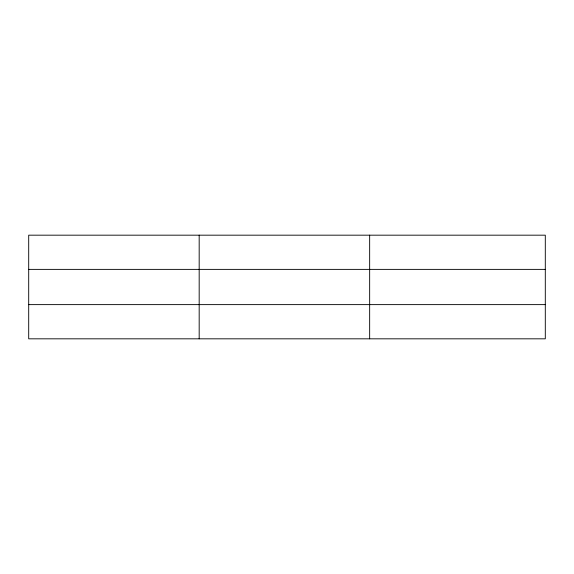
<?xml version="1.0" encoding="UTF-8"?>
<svg xmlns="http://www.w3.org/2000/svg" width="574" height="574" viewBox="0 0 574 574"><rect width="100%" height="100%" fill="white"/><g stroke="black" fill="none" stroke-linecap="round" stroke-linejoin="round"><path stroke-width="0.86" d="M199.178 338.825L199.178 235.175M369.656 338.825L369.656 235.175M545.3 304.622L545.3 338.825L28.7 338.825L28.7 235.175L545.3 235.175L545.3 304.622L28.7 304.622M28.7 269.378L545.3 269.378"/></g></svg>
